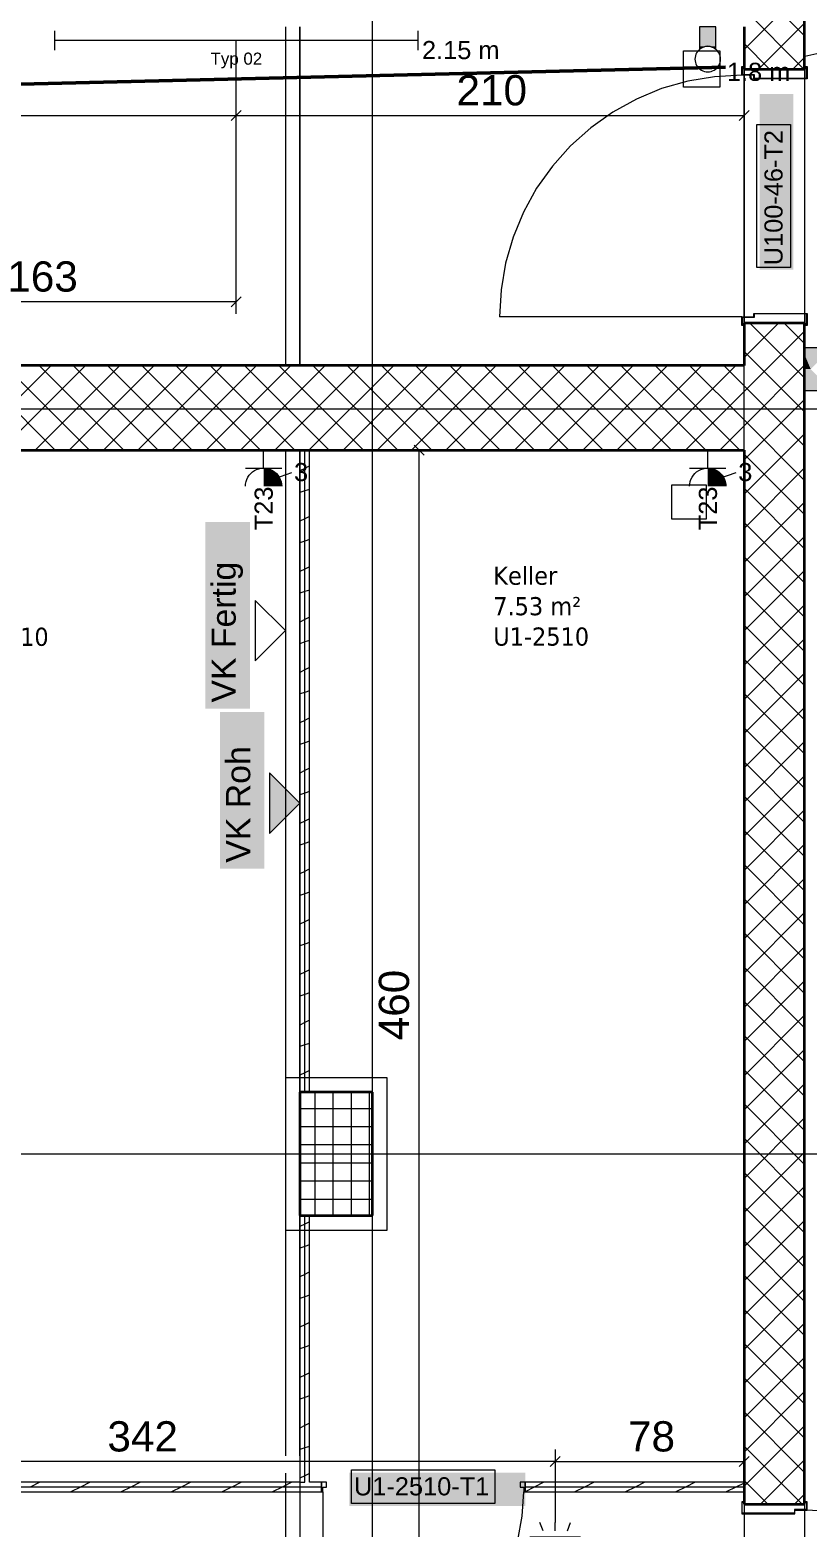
# Model space of a CAD drawing. Extents: x -1132 to 613, y -179 to 712.
# Drawn here: x -188.2 to -123.9, y 168.7 to 292.6 of the extents above; entities that cross this region are included whole.
import ezdxf
from ezdxf.lldxf.tags import DXFTag

# ---------------------------------------------------------------- set-up
doc = ezdxf.new("R2010")
doc.units = 0
doc.layers.get('0').update_dxf_attribs({"lineweight": 13})
for name, color, linetype, lineweight in [('A-____-NOTE-TEXT', 7, 'Continuous', 9), ('A-AREA-____-IDEN', 7, 'Continuous', 5), ('A-DOOR-____-IDEN', 7, 'Continuous', 5), ('A-DOOR-____-OTLN', 7, 'Continuous', 9), ('A-DOOR-FRAM-MCUT', 7, 'Continuous', 9), ('A-DOOR-OPNG-OTLN', 7, 'Continuous', 9), ('A-FLOR-____-OTLN', 7, 'Continuous', 9), ('A-FLOR-____-OVHD', 7, 'Strichpunkt - Fein', 9), ('A-WALL-____-MCUT', 7, 'Continuous', 35), ('A-WALL-____-PATT', 7, 'Continuous', 35), ('A-WALL-FNSH-MCUT', 7, 'Continuous', 35), ('S-COLS-____-MCUT', 7, 'Continuous', 35), ('S-COLS-____-OTLN', 7, 'Continuous', 9), ('S-GRID-____-OTLN', 7, 'Continuous', 5)]:
    doc.layers.add(name, color=color, linetype=linetype, lineweight=lineweight)
for name, color, linetype, lineweight, true_color in [('EL01_VVV_Mass', 7, 'Continuous', 13, 0xb2b200), ('EL01_WAN_Brandmeldeanlagen', 7, 'Continuous', 13, 0xff8000), ('EL01_WAN_Kraft', 1, 'Continuous', 13, 0xff0000), ('EL01_WAN_Leuchten', 7, 'Continuous', 13, 0x0080ff), ('EL01_WAN_Leuchtentyp', 7, 'Continuous', 13, 0x0099ff), ('EL01_WAN_Licht', 7, 'Continuous', 13, 0x0080ff), ('EL01_WAN_Notbeleuchtungen', 7, 'Continuous', 13, 0x009900), ('X_Geometrie', 3, 'Continuous', 50, 0x00ff00)]:
    doc.layers.add(name, color=color, linetype=linetype, lineweight=lineweight, true_color=true_color)
doc.styles.get("Standard").update_dxf_attribs({"font": 'arial.ttf'})
tags = doc.linetypes.add('_Rasterlinie_', pattern=[0.375, 0.2, -0.05, 0.075, -0.05]).pattern_tags.tags
tags[10:11] = [DXFTag(74, 4), DXFTag(75, 0), DXFTag(340, '0'), DXFTag(46, 1.0), DXFTag(50, 0.0), DXFTag(44, 0.0), DXFTag(45, 0.0)]
tags[8:9] = [DXFTag(74, 4), DXFTag(75, 0), DXFTag(340, '0'), DXFTag(46, 1.0), DXFTag(50, 0.0), DXFTag(44, 0.0), DXFTag(45, 0.0)]
tags[6:7] = [DXFTag(74, 4), DXFTag(75, 0), DXFTag(340, '0'), DXFTag(46, 1.0), DXFTag(50, 0.0), DXFTag(44, 0.0), DXFTag(45, 0.0)]
tags[4:5] = [DXFTag(74, 4), DXFTag(75, 0), DXFTag(340, '0'), DXFTag(46, 1.0), DXFTag(50, 0.0), DXFTag(44, 0.0), DXFTag(45, 0.0)]
tags = doc.linetypes.add('Grundrissdarstellung Sturz', pattern=[0.25, 0.15, -0.05, 0, -0.05]).pattern_tags.tags
tags[10:11] = [DXFTag(74, 4), DXFTag(75, 0), DXFTag(340, '0'), DXFTag(46, 1.0), DXFTag(50, 0.0), DXFTag(44, 0.0), DXFTag(45, 0.0)]
tags[8:9] = [DXFTag(74, 4), DXFTag(75, 0), DXFTag(340, '0'), DXFTag(46, 1.0), DXFTag(50, 0.0), DXFTag(44, 0.0), DXFTag(45, 0.0)]
tags[6:7] = [DXFTag(74, 4), DXFTag(75, 0), DXFTag(340, '0'), DXFTag(46, 1.0), DXFTag(50, 0.0), DXFTag(44, 0.0), DXFTag(45, 0.0)]
tags[4:5] = [DXFTag(74, 4), DXFTag(75, 0), DXFTag(340, '0'), DXFTag(46, 1.0), DXFTag(50, 0.0), DXFTag(44, 0.0), DXFTag(45, 0.0)]
tags = doc.linetypes.add('Strichpunkt - Fein', pattern=[0.2, 0.1, -0.05, 0, -0.05]).pattern_tags.tags
tags[10:11] = [DXFTag(74, 4), DXFTag(75, 0), DXFTag(340, '0'), DXFTag(46, 1.0), DXFTag(50, 0.0), DXFTag(44, 0.0), DXFTag(45, 0.0)]
tags[8:9] = [DXFTag(74, 4), DXFTag(75, 0), DXFTag(340, '0'), DXFTag(46, 1.0), DXFTag(50, 0.0), DXFTag(44, 0.0), DXFTag(45, 0.0)]
tags[6:7] = [DXFTag(74, 4), DXFTag(75, 0), DXFTag(340, '0'), DXFTag(46, 1.0), DXFTag(50, 0.0), DXFTag(44, 0.0), DXFTag(45, 0.0)]
tags[4:5] = [DXFTag(74, 4), DXFTag(75, 0), DXFTag(340, '0'), DXFTag(46, 1.0), DXFTag(50, 0.0), DXFTag(44, 0.0), DXFTag(45, 0.0)]

# ---------------------------------------------------------------- blocks, each defined once
blk = doc.blocks.new('Referenz-A0UNPDE96I', base_point=(-1115.89, -117.37))
at = {"layer": 'A-____-NOTE-TEXT', "color": 0, "linetype": 'Continuous', "lineweight": 5, "ltscale": 0.13}
for p, q in [((-169.61, 245.45), (-169.61, 240.45)), ((-167.11, 242.95), (-169.61, 245.45)), ((-169.61, 240.45), (-167.11, 242.95)), ((-168.41, 231.18), (-168.41, 226.18)), ((-165.91, 228.68), (-168.41, 231.18)), ((-168.41, 226.18), (-165.91, 228.68))]:
    blk.add_line(p, q, dxfattribs=at)
at = {"layer": 'A-____-NOTE-TEXT', "color": 7, "linetype": 'Continuous', "lineweight": 5, "ltscale": 0.13, "true_color": 0xffffff}
for points in [[(-173.71, 236.5), (-170.04, 236.5), (-173.71, 251.93)], [(-170.04, 236.5), (-173.71, 251.93), (-170.04, 251.93)], [(-172.51, 223.26), (-168.84, 223.26), (-172.51, 236.21)], [(-168.84, 223.26), (-172.51, 236.21), (-168.84, 236.21)]]:
    blk.add_solid(points, dxfattribs=at)
at = {"layer": 'A-____-NOTE-TEXT', "color": 0, "linetype": 'Continuous', "lineweight": 5, "ltscale": 0.13}
for points in [[(-168.41, 228.68), (-165.91, 228.68), (-168.41, 231.18)], [(-168.41, 226.18), (-165.91, 228.68), (-168.41, 228.68)]]:
    blk.add_solid(points, dxfattribs=at)
at = {"layer": 'A-DOOR-____-IDEN', "color": 0, "linetype": 'Continuous', "ltscale": 0.13}
for p, q in [((-128.15, 272.96), (-128.15, 284.8)), ((-128.15, 284.8), (-125.37, 284.8)), ((-125.37, 284.8), (-125.37, 272.96)), ((-125.37, 272.96), (-128.15, 272.96)), ((-161.64, 173.56), (-149.8, 173.56)), ((-161.64, 170.78), (-161.64, 173.56)), ((-149.8, 173.56), (-149.8, 170.78)), ((-149.8, 170.78), (-161.64, 170.78))]:
    blk.add_line(p, q, dxfattribs=at)
at = {"layer": 'A-DOOR-____-IDEN', "color": 7, "linetype": 'Continuous', "ltscale": 0.13, "true_color": 0xffffff}
for points in [[(-127.91, 272.78), (-125.15, 272.78), (-127.91, 287.32)], [(-125.15, 272.78), (-127.91, 287.32), (-125.15, 287.32)], [(-161.81, 170.56), (-147.27, 170.56), (-161.81, 173.32)], [(-147.27, 170.56), (-161.81, 173.32), (-147.27, 173.32)]]:
    blk.add_solid(points, dxfattribs=at)
at = {"layer": 'A-DOOR-____-OTLN', "color": 0, "linetype": 'Grundrissdarstellung Sturz', "ltscale": 0.13}
for p, q in [((-129.21, 289.38), (-129.21, 268.38)), ((-124.21, 289.38), (-124.21, 268.38)), ((-129.21, 170.73), (-129.21, 149.73)), ((-124.21, 170.73), (-124.21, 149.73))]:
    blk.add_line(p, q, dxfattribs=at)
at = {"layer": 'A-DOOR-FRAM-MCUT', "color": 0, "linetype": 'Continuous', "ltscale": 0.13}
for p, q in [((-129.41, 289.58), (-129.21, 289.58)), ((-129.41, 288.88), (-129.41, 289.58)), ((-128.41, 288.88), (-129.41, 288.88)), ((-129.37, 289.54), (-129.37, 288.92)), ((-129.21, 289.54), (-129.37, 289.54)), ((-129.37, 288.92), (-128.37, 288.92)), ((-129.21, 289.58), (-129.21, 289.54)), ((-128.41, 288.58), (-128.41, 288.88)), ((-128.37, 288.92), (-128.37, 288.62)), ((-128.37, 288.62), (-124.05, 288.62)), ((-124.21, 289.58), (-124.01, 289.58)), ((-124.21, 289.54), (-124.21, 289.58)), ((-124.05, 289.54), (-124.21, 289.54)), ((-124.05, 288.62), (-124.05, 289.54)), ((-124.01, 289.58), (-124.01, 288.58)), ((-124.01, 288.58), (-128.41, 288.58)), ((-129.41, 268.88), (-128.41, 268.88)), ((-129.41, 268.18), (-129.41, 268.88)), ((-129.37, 268.84), (-129.37, 268.22)), ((-128.37, 268.84), (-129.37, 268.84)), ((-128.41, 269.18), (-124.01, 269.18)), ((-128.41, 268.88), (-128.41, 269.18)), ((-128.37, 269.14), (-128.37, 268.84)), ((-124.05, 269.14), (-128.37, 269.14)), ((-124.05, 268.22), (-124.05, 269.14)), ((-124.01, 269.18), (-124.01, 268.18)), ((-129.21, 268.18), (-129.41, 268.18)), ((-129.37, 268.22), (-129.21, 268.22)), ((-129.21, 268.22), (-129.21, 268.18)), ((-124.21, 268.22), (-124.05, 268.22)), ((-124.21, 268.18), (-124.21, 268.22)), ((-124.01, 268.18), (-124.21, 268.18)), ((-163.71, 172.53), (-164.11, 172.53)), ((-164.11, 172.53), (-164.11, 171.73)), ((-163.71, 172.13), (-163.71, 172.53)), ((-147.31, 172.53), (-147.71, 172.53)), ((-147.71, 172.53), (-147.71, 172.13)), ((-147.31, 171.73), (-147.31, 172.53)), ((-164.11, 171.73), (-164.01, 171.73)), ((-164.01, 171.73), (-164.01, 172.13)), ((-164.01, 172.13), (-163.71, 172.13)), ((-147.71, 172.13), (-147.41, 172.13)), ((-147.41, 172.13), (-147.41, 171.73)), ((-147.41, 171.73), (-147.31, 171.73)), ((-129.21, 170.93), (-129.41, 170.93)), ((-129.41, 170.93), (-129.41, 169.93)), ((-129.41, 169.93), (-125.01, 169.93)), ((-129.37, 169.97), (-129.37, 170.89)), ((-129.37, 170.89), (-129.21, 170.89)), ((-125.05, 169.97), (-129.37, 169.97)), ((-129.21, 170.89), (-129.21, 170.93)), ((-124.05, 170.27), (-125.05, 170.27)), ((-125.05, 170.27), (-125.05, 169.97)), ((-125.01, 169.93), (-125.01, 170.23)), ((-125.01, 170.23), (-124.01, 170.23)), ((-124.01, 170.93), (-124.21, 170.93)), ((-124.21, 170.93), (-124.21, 170.89)), ((-124.21, 170.89), (-124.05, 170.89)), ((-124.05, 170.89), (-124.05, 170.27)), ((-124.01, 170.23), (-124.01, 170.93))]:
    blk.add_line(p, q, dxfattribs=at)
at = {"layer": 'A-DOOR-OPNG-OTLN', "color": 0, "linetype": 'Continuous', "ltscale": 0.13}
for p, q in [((-131.65, 288.75), (-133.87, 288.38)), ((-129.41, 288.88), (-131.65, 288.75)), ((-136.02, 287.76), (-138.09, 286.9)), ((-133.87, 288.38), (-136.02, 287.76)), ((-138.09, 286.9), (-140.06, 285.81)), ((-140.06, 285.81), (-141.88, 284.51)), ((-141.88, 284.51), (-143.56, 283.02)), ((-143.56, 283.02), (-145.05, 281.35)), ((-145.05, 281.35), (-146.35, 279.52)), ((-146.35, 279.52), (-147.43, 277.56)), ((-147.43, 277.56), (-148.29, 275.48)), ((-148.29, 275.48), (-148.91, 273.33)), ((-148.91, 273.33), (-149.29, 271.12)), ((-149.29, 271.12), (-149.41, 268.88)), ((-129.41, 268.88), (-149.41, 268.88)), ((-164.01, 171.73), (-164.01, 155.13)), ((-147.54, 169.73), (-147.41, 171.73)), ((-147.9, 167.76), (-147.54, 169.73)), ((-121.78, 170.1), (-124.01, 170.23))]:
    blk.add_line(p, q, dxfattribs=at)
at = {"layer": 'A-FLOR-____-OTLN', "color": 0, "linetype": 'Continuous', "ltscale": 0.13}
for p, q in [((-129.21, 288.92), (-129.21, 289.38)), ((-129.21, 268.88), (-129.21, 288.88)), ((-124.21, 289.38), (-124.21, 288.62)), ((-124.21, 288.58), (-124.21, 269.18)), ((-129.21, 268.38), (-129.21, 268.84)), ((-124.21, 269.14), (-124.21, 268.38))]:
    blk.add_line(p, q, dxfattribs=at)
at = {"layer": 'A-FLOR-____-OVHD', "color": 0, "linetype": 'Strichpunkt - Fein', "ltscale": 0.13}
for p, q in [((-167.11, 292.88), (-167.11, 264.88)), ((-165.91, 264.88), (-165.91, 292.88)), ((-165.91, 292.88), (-165.91, 264.88)), ((-167.11, 257.88), (-167.11, 174.73)), ((-165.91, 174.73), (-165.91, 257.88)), ((-165.91, 257.88), (-165.91, 204.38)), ((-158.71, 205.98), (-167.11, 205.98)), ((-167.11, 205.98), (-167.11, 193.38)), ((-158.71, 193.38), (-158.71, 205.98)), ((-165.91, 194.98), (-165.91, 175.78)), ((-167.11, 193.38), (-158.71, 193.38)), ((-167.11, 173.28), (-167.11, 78.48)), ((-165.91, 173.28), (-165.91, 142.78))]:
    blk.add_line(p, q, dxfattribs=at)
at = {"layer": 'A-WALL-____-MCUT', "color": 0, "linetype": 'Continuous', "ltscale": 0.35}
for p, q in [((-124.21, 289.38), (-124.21, 399.18)), ((-129.21, 292.88), (-129.21, 289.38)), ((-129.21, 289.38), (-124.21, 289.38)), ((-124.21, 268.38), (-129.21, 268.38)), ((-129.21, 268.38), (-129.21, 264.88)), ((-124.21, 170.73), (-124.21, 268.38)), ((-129.21, 264.88), (-318.11, 264.88)), ((-249.31, 257.88), (-129.21, 257.88)), ((-129.21, 257.88), (-129.21, 170.73)), ((-129.21, 170.73), (-124.21, 170.73))]:
    blk.add_line(p, q, dxfattribs=at)
at = {"layer": 'A-WALL-____-MCUT', "color": 0, "linetype": 'Continuous', "lineweight": 9, "ltscale": 0.13}
for p, q in [((-129.21, 257.88), (-129.21, 264.88)), ((-165.51, 204.78), (-165.51, 257.88)), ((-165.51, 172.53), (-165.51, 194.58)), ((-165.91, 172.53), (-165.51, 172.53)), ((-164.11, 172.13), (-197.26, 172.13)), ((-129.21, 172.13), (-147.31, 172.13))]:
    blk.add_line(p, q, dxfattribs=at)
at = {"layer": 'A-WALL-____-PATT', "color": 0, "linetype": 'Continuous', "lineweight": 9, "ltscale": 0.13}
for p, q in [((-124.21, 292.14), (-129.21, 297.14)), ((-129.21, 291), (-124.21, 296)), ((-124.28, 289.38), (-129.21, 294.32)), ((-128.01, 289.38), (-124.21, 293.17)), ((-127.11, 289.38), (-129.21, 291.49)), ((-125.18, 289.38), (-124.21, 290.34)), ((-129.21, 268.37), (-129.21, 268.38)), ((-129.21, 265.54), (-126.38, 268.38)), ((-129.21, 262.72), (-124.21, 267.72)), ((-124.21, 263.86), (-128.73, 268.38)), ((-124.21, 266.69), (-125.91, 268.38)), ((-124.21, 261.03), (-129.21, 266.03)), ((-193.45, 257.88), (-186.45, 264.88)), ((-186.12, 257.88), (-193.12, 264.88)), ((-190.62, 257.88), (-183.62, 264.88)), ((-183.29, 257.88), (-190.29, 264.88)), ((-187.79, 257.88), (-180.79, 264.88)), ((-180.46, 257.88), (-187.46, 264.88)), ((-184.96, 257.88), (-177.96, 264.88)), ((-177.63, 257.88), (-184.63, 264.88)), ((-182.13, 257.88), (-175.13, 264.88)), ((-174.8, 257.88), (-181.8, 264.88)), ((-179.31, 257.88), (-172.31, 264.88)), ((-171.97, 257.88), (-178.97, 264.88)), ((-176.48, 257.88), (-169.48, 264.88)), ((-169.15, 257.88), (-176.15, 264.88)), ((-173.65, 257.88), (-166.65, 264.88)), ((-166.32, 257.88), (-173.32, 264.88)), ((-170.82, 257.88), (-163.82, 264.88)), ((-163.49, 257.88), (-170.49, 264.88)), ((-167.99, 257.88), (-160.99, 264.88)), ((-160.66, 257.88), (-167.66, 264.88)), ((-165.16, 257.88), (-158.16, 264.88)), ((-157.83, 257.88), (-164.83, 264.88)), ((-162.34, 257.88), (-155.34, 264.88)), ((-155, 257.88), (-162, 264.88)), ((-159.51, 257.88), (-152.51, 264.88)), ((-152.17, 257.88), (-159.17, 264.88)), ((-156.68, 257.88), (-149.68, 264.88)), ((-149.35, 257.88), (-156.35, 264.88)), ((-153.85, 257.88), (-146.85, 264.88)), ((-146.52, 257.88), (-153.52, 264.88)), ((-151.02, 257.88), (-144.02, 264.88)), ((-143.69, 257.88), (-150.69, 264.88)), ((-148.19, 257.88), (-141.19, 264.88)), ((-140.86, 257.88), (-147.86, 264.88)), ((-145.37, 257.88), (-138.37, 264.88)), ((-138.03, 257.88), (-145.03, 264.88)), ((-142.54, 257.88), (-135.54, 264.88)), ((-135.2, 257.88), (-142.2, 264.88)), ((-139.71, 257.88), (-132.71, 264.88)), ((-132.38, 257.88), (-139.38, 264.88)), ((-136.88, 257.88), (-129.88, 264.88)), ((-129.55, 257.88), (-136.55, 264.88)), ((-129.21, 260.37), (-133.72, 264.88)), ((-129.21, 263.2), (-130.89, 264.88)), ((-129.21, 259.89), (-124.21, 264.89)), ((-134.05, 257.88), (-129.21, 262.72)), ((-124.21, 258.2), (-129.21, 263.2)), ((-129.21, 257.06), (-124.21, 262.06)), ((-124.21, 255.37), (-129.21, 260.37)), ((-131.22, 257.88), (-129.21, 259.89)), ((-129.21, 254.23), (-124.21, 259.23)), ((-165.11, 256.56), (-165.51, 256.36)), ((-124.21, 252.55), (-129.21, 257.55)), ((-129.21, 251.4), (-124.21, 256.4)), ((-165.51, 256.36), (-165.91, 256.16)), ((-165.51, 254.5), (-165.91, 254.37)), ((-165.11, 254.63), (-165.51, 254.5)), ((-124.21, 249.72), (-129.21, 254.72)), ((-129.21, 248.57), (-124.21, 253.57)), ((-165.51, 252.19), (-165.91, 251.99)), ((-165.11, 252.39), (-165.51, 252.19)), ((-124.21, 246.89), (-129.21, 251.89)), ((-165.51, 250.34), (-165.91, 250.2)), ((-165.11, 250.47), (-165.51, 250.34)), ((-129.21, 245.74), (-124.21, 250.74)), ((-124.21, 244.06), (-129.21, 249.06)), ((-165.51, 248.03), (-165.91, 247.83)), ((-165.11, 248.23), (-165.51, 248.03)), ((-129.21, 242.92), (-124.21, 247.92)), ((-165.51, 246.17), (-165.91, 246.04)), ((-165.11, 246.3), (-165.51, 246.17)), ((-124.21, 241.23), (-129.21, 246.23)), ((-165.11, 244.06), (-165.51, 243.86)), ((-129.21, 240.09), (-124.21, 245.09)), ((-165.51, 243.86), (-165.91, 243.66)), ((-124.21, 238.4), (-129.21, 243.4)), ((-165.51, 242.01), (-165.91, 241.87)), ((-165.11, 242.14), (-165.51, 242.01)), ((-129.21, 237.26), (-124.21, 242.26)), ((-124.21, 235.58), (-129.21, 240.58)), ((-165.51, 239.7), (-165.91, 239.5)), ((-165.11, 239.9), (-165.51, 239.7)), ((-129.21, 234.43), (-124.21, 239.43)), ((-165.51, 237.84), (-165.91, 237.71)), ((-165.11, 237.97), (-165.51, 237.84)), ((-124.21, 232.75), (-129.21, 237.75)), ((-129.21, 231.6), (-124.21, 236.6)), ((-165.51, 235.53), (-165.91, 235.33)), ((-165.11, 235.73), (-165.51, 235.53)), ((-124.21, 229.92), (-129.21, 234.92)), ((-165.51, 233.68), (-165.91, 233.54)), ((-165.11, 233.81), (-165.51, 233.68)), ((-129.21, 228.77), (-124.21, 233.77)), ((-124.21, 227.09), (-129.21, 232.09)), ((-165.51, 231.37), (-165.91, 231.17)), ((-165.11, 231.57), (-165.51, 231.37)), ((-129.21, 225.95), (-124.21, 230.95)), ((-165.51, 229.51), (-165.91, 229.38)), ((-165.11, 229.65), (-165.51, 229.51)), ((-124.21, 224.26), (-129.21, 229.26)), ((-129.21, 223.12), (-124.21, 228.12)), ((-165.51, 227.2), (-165.91, 227)), ((-165.11, 227.4), (-165.51, 227.2)), ((-165.11, 225.48), (-165.51, 225.35)), ((-124.21, 221.43), (-129.21, 226.43)), ((-165.51, 225.35), (-165.91, 225.21)), ((-129.21, 220.29), (-124.21, 225.29)), ((-165.51, 223.04), (-165.91, 222.84)), ((-165.11, 223.24), (-165.51, 223.04)), ((-124.21, 218.6), (-129.21, 223.6)), ((-129.21, 217.46), (-124.21, 222.46)), ((-165.51, 221.18), (-165.91, 221.05)), ((-165.11, 221.32), (-165.51, 221.18)), ((-124.21, 215.78), (-129.21, 220.78)), ((-129.21, 214.63), (-124.21, 219.63)), ((-165.51, 218.87), (-165.91, 218.67)), ((-165.11, 219.07), (-165.51, 218.87)), ((-165.51, 217.02), (-165.91, 216.88)), ((-165.11, 217.15), (-165.51, 217.02)), ((-124.21, 212.95), (-129.21, 217.95)), ((-129.21, 211.8), (-124.21, 216.8)), ((-165.51, 214.71), (-165.91, 214.51)), ((-165.11, 214.91), (-165.51, 214.71)), ((-124.21, 210.12), (-129.21, 215.12)), ((-129.21, 208.98), (-124.21, 213.98)), ((-165.51, 212.85), (-165.91, 212.72)), ((-165.11, 212.99), (-165.51, 212.85)), ((-124.21, 207.29), (-129.21, 212.29)), ((-165.11, 210.74), (-165.51, 210.54)), ((-129.21, 206.15), (-124.21, 211.15)), ((-165.51, 210.54), (-165.91, 210.34)), ((-124.21, 204.46), (-129.21, 209.46)), ((-165.51, 208.69), (-165.91, 208.55)), ((-165.11, 208.82), (-165.51, 208.69)), ((-129.21, 203.32), (-124.21, 208.32)), ((-165.51, 206.38), (-165.91, 206.18)), ((-165.11, 206.58), (-165.51, 206.38)), ((-124.21, 201.63), (-129.21, 206.63)), ((-129.21, 200.49), (-124.21, 205.49)), ((-124.21, 198.81), (-129.21, 203.81)), ((-129.21, 197.66), (-124.21, 202.66)), ((-124.21, 195.98), (-129.21, 200.98)), ((-129.21, 194.83), (-124.21, 199.83)), ((-124.21, 193.15), (-129.21, 198.15)), ((-129.21, 192), (-124.21, 197)), ((-124.21, 190.32), (-129.21, 195.32)), ((-165.51, 193.88), (-165.91, 193.68)), ((-165.11, 194.08), (-165.51, 193.88)), ((-129.21, 189.18), (-124.21, 194.18)), ((-165.51, 192.03), (-165.91, 191.9)), ((-165.11, 192.16), (-165.51, 192.03)), ((-124.21, 187.49), (-129.21, 192.49)), ((-129.21, 186.35), (-124.21, 191.35)), ((-165.51, 189.72), (-165.91, 189.52)), ((-165.11, 189.92), (-165.51, 189.72)), ((-124.21, 184.66), (-129.21, 189.66)), ((-129.21, 183.52), (-124.21, 188.52)), ((-165.51, 187.86), (-165.91, 187.73)), ((-165.11, 188), (-165.51, 187.86)), ((-124.21, 181.83), (-129.21, 186.83)), ((-165.51, 185.55), (-165.91, 185.35)), ((-165.11, 185.75), (-165.51, 185.55)), ((-129.21, 180.69), (-124.21, 185.69)), ((-165.51, 183.7), (-165.91, 183.57)), ((-165.11, 183.83), (-165.51, 183.7)), ((-124.21, 179.01), (-129.21, 184.01)), ((-129.21, 177.86), (-124.21, 182.86)), ((-165.51, 181.39), (-165.91, 181.19)), ((-165.11, 181.59), (-165.51, 181.39)), ((-124.21, 176.18), (-129.21, 181.18)), ((-165.11, 179.67), (-165.51, 179.54)), ((-129.21, 175.03), (-124.21, 180.03)), ((-165.51, 179.54), (-165.91, 179.4)), ((-165.51, 177.22), (-165.91, 177.02)), ((-165.11, 177.42), (-165.51, 177.22)), ((-124.21, 173.35), (-129.21, 178.35)), ((-129.21, 172.21), (-124.21, 177.21)), ((-165.51, 175.37), (-165.91, 175.24)), ((-165.11, 175.5), (-165.51, 175.37)), ((-124.42, 170.73), (-129.21, 175.52)), ((-127.86, 170.73), (-124.21, 174.38)), ((-187.4, 172.53), (-188.2, 172.13)), ((-183.24, 172.53), (-184.04, 172.13)), ((-179.07, 172.53), (-179.87, 172.13)), ((-174.91, 172.53), (-175.71, 172.13)), ((-170.74, 172.53), (-171.54, 172.13)), ((-166.58, 172.53), (-167.38, 172.13)), ((-165.51, 173.06), (-165.91, 172.86)), ((-165.11, 173.26), (-165.51, 173.06)), ((-145.75, 172.53), (-146.55, 172.13)), ((-141.59, 172.53), (-142.39, 172.13)), ((-137.42, 172.53), (-138.22, 172.13)), ((-133.26, 172.53), (-134.06, 172.13)), ((-129.21, 172.47), (-129.89, 172.13)), ((-127.25, 170.73), (-129.21, 172.69)), ((-184.04, 172.13), (-184.84, 171.73)), ((-179.88, 172.13), (-180.67, 171.73)), ((-175.71, 172.13), (-176.51, 171.73)), ((-171.55, 172.13), (-172.34, 171.73)), ((-167.38, 172.13), (-168.18, 171.73)), ((-146.55, 172.13), (-147.31, 171.75)), ((-142.39, 172.13), (-143.19, 171.73)), ((-138.22, 172.13), (-139.02, 171.73)), ((-134.06, 172.13), (-134.86, 171.73)), ((-129.89, 172.13), (-130.69, 171.73)), ((-125.04, 170.73), (-124.21, 171.55))]:
    blk.add_line(p, q, dxfattribs=at)
at = {"layer": 'A-WALL-FNSH-MCUT', "color": 0, "linetype": 'Continuous', "lineweight": 9, "ltscale": 0.13}
for p, q in [((-165.91, 257.88), (-165.91, 204.78)), ((-165.11, 204.78), (-165.11, 257.88)), ((-165.91, 204.78), (-165.11, 204.78)), ((-165.91, 194.58), (-165.91, 172.53)), ((-165.11, 194.58), (-165.91, 194.58)), ((-165.11, 172.53), (-165.11, 194.58)), ((-165.91, 172.53), (-196.86, 172.53)), ((-164.11, 172.53), (-165.11, 172.53)), ((-164.11, 171.73), (-164.11, 172.53)), ((-129.21, 172.53), (-147.31, 172.53)), ((-147.31, 172.53), (-147.31, 171.73)), ((-197.66, 171.73), (-164.11, 171.73)), ((-147.31, 171.73), (-129.21, 171.73))]:
    blk.add_line(p, q, dxfattribs=at)
at = {"layer": 'S-COLS-____-MCUT', "color": 0, "linetype": 'Continuous', "ltscale": 0.35}
for p, q in [((-159.91, 204.78), (-165.91, 204.78)), ((-165.91, 204.78), (-165.91, 194.58)), ((-159.91, 194.58), (-159.91, 204.78)), ((-165.91, 194.58), (-159.91, 194.58))]:
    blk.add_line(p, q, dxfattribs=at)
at = {"layer": 'S-COLS-____-OTLN', "color": 0, "linetype": 'Continuous', "ltscale": 0.13}
for p, q in [((-164.65, 194.58), (-164.65, 204.78)), ((-163.15, 194.58), (-163.15, 204.78)), ((-161.65, 194.58), (-161.65, 204.78)), ((-160.15, 194.58), (-160.15, 204.78)), ((-165.91, 203.45), (-159.91, 203.45)), ((-165.91, 201.95), (-159.91, 201.95)), ((-165.91, 200.45), (-159.91, 200.45)), ((-165.91, 198.95), (-159.91, 198.95)), ((-165.91, 197.45), (-159.91, 197.45)), ((-165.91, 195.95), (-159.91, 195.95))]:
    blk.add_line(p, q, dxfattribs=at)
at = {"layer": 'S-GRID-____-OTLN', "color": 0, "linetype": '_Rasterlinie_', "ltscale": 0.13}
for p, q in [((-159.91, -113.6), (-159.91, 466.14)), ((-1107.61, 261.28), (119.38, 261.28)), ((-1107.61, 199.68), (103.38, 199.68))]:
    blk.add_line(p, q, dxfattribs=at)
at = {"layer": 'X_Geometrie', "color": 0, "linetype": 'Continuous', "ltscale": 0.5}
blk.add_line((-1107.61, 266.12), (-130.74, 289.53), dxfattribs=at)
at = {"layer": 'A-____-NOTE-TEXT', "color": 0, "linetype": 'Continuous', "lineweight": 5, "ltscale": 0.13, "char_height": 2, "attachment_point": 1, "rotation": 90}
for s, insert in [('{\\fArial;VK Fertig}', (-173.21, 237)), ('{\\fArial;VK Roh}', (-172.01, 223.76))]:
    blk.add_mtext(s, dxfattribs=dict(at, insert=insert))
at = {"layer": 'A-AREA-____-IDEN', "color": 0, "linetype": 'Continuous', "ltscale": 0.13, "char_height": 1.5, "attachment_point": 1}
for s, insert in [('{\\W0.9;\\fVerdana;Keller}', (-149.93, 248.24)), ('{\\W0.9;\\fVerdana;7.53 m²}', (-149.93, 245.72)), ('{\\W0.9;\\fVerdana;U1-2310}', (-194.58, 243.19)), ('{\\W0.9;\\fVerdana;U1-2510}', (-149.93, 243.21))]:
    blk.add_mtext(s, dxfattribs=dict(at, insert=insert))
at = {"layer": 'A-DOOR-____-IDEN', "color": 0, "linetype": 'Continuous', "ltscale": 0.13, "insert": (-127.53, 273.16), "char_height": 1.5, "attachment_point": 1, "rotation": 90}
blk.add_mtext('{\\fArial;U100-46-T2}', dxfattribs=at)
at = {"layer": 'A-DOOR-____-IDEN', "color": 0, "linetype": 'Continuous', "ltscale": 0.13, "insert": (-161.44, 172.95), "char_height": 1.5, "attachment_point": 1}
blk.add_mtext('{\\fArial;U1-2510-T1}', dxfattribs=at)
blk = doc.blocks.new('Bewegungsmelder UP-A0UNPDYD6I', base_point=(-148.14, 162.57))
at = {"color": 0, "lineweight": -2}
for p, q in [((-145.82, 168.51), (-146.09, 169.22)), ((-144.82, 168.51), (-144.82, 169.22)), ((-143.81, 168.51), (-143.54, 169.22)), ((-146.92, 168), (-146.92, 163.8)), ((-142.72, 168), (-146.92, 168)), ((-146.5, 167.58), (-146.5, 164.22)), ((-143.14, 167.58), (-146.5, 167.58)), ((-143.14, 164.22), (-146.5, 167.58)), ((-146.5, 164.22), (-143.14, 167.58)), ((-143.14, 164.22), (-143.14, 167.58)), ((-142.72, 163.8), (-142.72, 168)), ((-147.43, 166.9), (-148.14, 167.17)), ((-142.2, 166.9), (-141.5, 167.17)), ((-147.43, 165.9), (-148.14, 165.9)), ((-147.43, 164.89), (-148.14, 164.62)), ((-142.2, 165.9), (-141.5, 165.9)), ((-142.2, 164.89), (-141.5, 164.62)), ((-146.92, 163.8), (-142.72, 163.8)), ((-146.5, 164.22), (-143.14, 164.22)), ((-145.82, 163.28), (-146.09, 162.57)), ((-144.82, 163.28), (-144.82, 162.57)), ((-143.81, 163.28), (-143.54, 162.57))]:
    blk.add_line(p, q, dxfattribs=at)
blk = doc.blocks.new('Maß-A0UNPE2P6I', base_point=(-213.73, 160.23))
at = {"color": 0, "lineweight": -2}
for p, q in [((-213.73, 173.83), (-212.9, 174.66)), ((-213.31, 175.25), (-213.31, 160.23)), ((-145.23, 173.83), (-144.4, 174.66)), ((-144.82, 175.25), (-144.82, 169.22)), ((-144.82, 174.25), (-213.31, 174.25))]:
    blk.add_line(p, q, dxfattribs=at)
at = {"color": 0, "lineweight": -2, "insert": (-181.81, 177.58), "char_height": 2.5, "attachment_point": 1}
blk.add_mtext('{\\fArial;342}', dxfattribs=at)
blk = doc.blocks.new('Alarmgerät akustisch n. adressiert-A0UNPE7B6I', base_point=(-124.19, 290.43))
at = {"color": 0, "lineweight": -2}
for p, q in [((-124.19, 296.67), (-120.59, 295.87)), ((-124.19, 296.67), (-124.19, 290.43)), ((-122.97, 295.55), (-122.97, 295.06)), ((-121.82, 295.55), (-122.97, 295.55)), ((-121.82, 295.06), (-122.97, 295.06)), ((-122.51, 295.06), (-122.96, 292.45)), ((-122.28, 295.06), (-121.58, 292.16)), ((-121.82, 295.55), (-121.82, 295.06)), ((-120.59, 295.87), (-120.59, 291.23)), ((-121.58, 292.16), (-122.96, 292.45)), ((-120.59, 291.23), (-124.19, 290.43))]:
    blk.add_line(p, q, dxfattribs=at)
blk = doc.blocks.new('Alarmindikator_ UP-A0UNPEF96I', base_point=(-133.27, 289.14))
at = {"color": 0, "lineweight": -2}
for p, q in [((-131.54, 292.88), (-132.89, 292.88)), ((-132.89, 292.88), (-132.89, 291.01)), ((-131.54, 291.01), (-131.54, 292.88)), ((-132.78, 291.09), (-132.89, 291.01)), ((-132.74, 291.11), (-132.86, 291.04)), ((-132.66, 291.16), (-132.78, 291.09)), ((-132.62, 291.17), (-132.74, 291.11)), ((-132.54, 291.2), (-132.66, 291.16)), ((-132.49, 291.22), (-132.62, 291.17)), ((-132.41, 291.24), (-132.54, 291.2)), ((-132.35, 291.25), (-132.49, 291.22)), ((-132.28, 291.25), (-132.41, 291.24)), ((-132.21, 291.26), (-132.35, 291.25)), ((-132.15, 291.25), (-132.28, 291.25)), ((-132.08, 291.25), (-132.21, 291.26)), ((-132.02, 291.24), (-132.15, 291.25)), ((-131.94, 291.22), (-132.08, 291.25)), ((-131.89, 291.2), (-132.02, 291.24)), ((-131.81, 291.17), (-131.94, 291.22)), ((-131.77, 291.16), (-131.89, 291.2)), ((-131.69, 291.11), (-131.81, 291.17)), ((-131.65, 291.09), (-131.77, 291.16)), ((-131.57, 291.04), (-131.69, 291.11)), ((-131.54, 291.01), (-131.65, 291.09)), ((-133.26, 290.34), (-133.27, 290.2)), ((-133.27, 290.2), (-133.26, 290.06)), ((-133.23, 290.47), (-133.26, 290.34)), ((-133.26, 290.06), (-133.23, 289.93)), ((-133.19, 290.6), (-133.23, 290.47)), ((-133.23, 289.93), (-133.19, 289.8)), ((-133.13, 290.73), (-133.19, 290.6)), ((-133.05, 290.84), (-133.13, 290.73)), ((-132.96, 290.95), (-133.05, 290.84)), ((-132.86, 291.04), (-132.96, 290.95)), ((-131.47, 290.95), (-131.57, 291.04)), ((-131.38, 290.84), (-131.47, 290.95)), ((-131.3, 290.73), (-131.38, 290.84)), ((-131.24, 290.6), (-131.3, 290.73)), ((-131.19, 290.47), (-131.24, 290.6)), ((-131.24, 289.8), (-131.19, 289.93)), ((-131.17, 290.34), (-131.19, 290.47)), ((-131.19, 289.93), (-131.17, 290.06)), ((-131.16, 290.2), (-131.17, 290.34)), ((-131.17, 290.06), (-131.16, 290.2)), ((-133.19, 289.8), (-133.13, 289.67)), ((-133.13, 289.67), (-133.05, 289.56)), ((-133.05, 289.56), (-132.96, 289.45)), ((-132.96, 289.45), (-132.86, 289.36)), ((-132.86, 289.36), (-132.74, 289.28)), ((-132.74, 289.28), (-132.62, 289.22)), ((-132.62, 289.22), (-132.49, 289.18)), ((-132.49, 289.18), (-132.35, 289.15)), ((-132.35, 289.15), (-132.21, 289.14)), ((-132.21, 289.14), (-132.08, 289.15)), ((-132.08, 289.15), (-131.94, 289.18)), ((-131.94, 289.18), (-131.81, 289.22)), ((-131.81, 289.22), (-131.69, 289.28)), ((-131.69, 289.28), (-131.57, 289.36)), ((-131.57, 289.36), (-131.47, 289.45)), ((-131.47, 289.45), (-131.38, 289.56)), ((-131.38, 289.56), (-131.3, 289.67)), ((-131.3, 289.67), (-131.24, 289.8))]:
    blk.add_line(p, q, dxfattribs=at)
for points in [[(-132.89, 291.25), (-131.54, 291.25), (-132.89, 292.88)], [(-131.54, 291.25), (-132.89, 292.88), (-131.54, 292.88)], [(-132.64, 291.17), (-132.89, 291.17), (-132.36, 291.25)], [(-132.89, 291.17), (-132.36, 291.25), (-132.89, 291.25)], [(-132.89, 291.01), (-132.64, 291.17), (-132.89, 291.17)], [(-131.79, 291.17), (-131.54, 291.25), (-132.07, 291.25)], [(-131.54, 291.17), (-131.79, 291.17), (-131.54, 291.25)], [(-131.54, 291.01), (-131.54, 291.17), (-131.79, 291.17)]]:
    blk.add_solid(points, dxfattribs=at)
blk = doc.blocks.new('Absolute Höhe-A0UNPEFB6I', base_point=(-130.63, 288.4))
at = {"color": 0, "lineweight": -2, "insert": (-130.63, 289.9), "char_height": 1.5, "attachment_point": 1}
blk.add_mtext('{\\fArial;1.8 m}', dxfattribs=at)
blk = doc.blocks.new('LED-Langfeldleuchte 37W-A0UNPEV96I', base_point=(-186.17, 290.95))
at = {"color": 0, "lineweight": -2}
for p, q in [((-186.17, 292.55), (-186.17, 290.95)), ((-156.17, 292.55), (-156.17, 290.95)), ((-156.17, 291.75), (-186.17, 291.75))]:
    blk.add_line(p, q, dxfattribs=at)
blk = doc.blocks.new('Absolute Höhe-A0UNPEVB6I', base_point=(-155.82, 290.2))
at = {"color": 0, "lineweight": -2, "insert": (-155.82, 291.7), "char_height": 1.5, "attachment_point": 1}
blk.add_mtext('{\\fArial;2.15 m}', dxfattribs=at)
blk = doc.blocks.new('Bemerkung 1-A0UNPEVF6I', base_point=(-173.29, 289.74))
at = {"color": 0, "lineweight": -2, "insert": (-173.29, 290.74), "char_height": 1, "attachment_point": 1}
blk.add_mtext('{\\fArial;Typ 02}', dxfattribs=at)
blk = doc.blocks.new('RZL-Wand_ Links-A0UNPEVZ6I', base_point=(-124.21, 262.77))
at = {"color": 0, "lineweight": -2}
for p, q in [((-124.21, 266.37), (-117.01, 266.37)), ((-124.21, 262.77), (-124.21, 266.37)), ((-117.01, 266.37), (-117.01, 262.77)), ((-117.01, 262.77), (-124.21, 262.77))]:
    blk.add_line(p, q, dxfattribs=at)
for points in [[(-124.21, 265.76), (-120.61, 265.76), (-124.21, 266.37)], [(-120.61, 265.76), (-124.21, 266.37), (-120.61, 266.37)], [(-120.61, 265.99), (-117.01, 265.99), (-120.61, 266.37)], [(-117.01, 265.99), (-120.61, 266.37), (-117.01, 266.37)], [(-124.21, 264.57), (-123.71, 264.57), (-124.21, 265.76)], [(-123.71, 264.57), (-124.21, 265.76), (-122.53, 265.76)], [(-122.8, 264.81), (-120.61, 264.81), (-121.85, 265.76)], [(-120.61, 264.81), (-121.85, 265.76), (-120.61, 265.76)], [(-120.61, 264.81), (-119.63, 264.81), (-120.61, 265.99)], [(-119.63, 264.81), (-120.61, 265.99), (-119.63, 265.99)], [(-118.81, 265.57), (-119.36, 265.57), (-118.82, 265.64)], [(-119.36, 265.57), (-118.82, 265.64), (-119.35, 265.64)], [(-119.35, 265.5), (-118.81, 265.57), (-119.36, 265.57)], [(-118.82, 265.64), (-119.35, 265.64), (-118.85, 265.7)], [(-119.35, 265.64), (-118.85, 265.7), (-119.32, 265.7)], [(-118.82, 265.5), (-119.35, 265.5), (-118.81, 265.57)], [(-119.32, 265.43), (-118.82, 265.5), (-119.35, 265.5)], [(-118.85, 265.7), (-119.32, 265.7), (-118.89, 265.76)], [(-119.32, 265.7), (-118.89, 265.76), (-119.28, 265.76)], [(-118.85, 265.43), (-119.32, 265.43), (-118.82, 265.5)], [(-119.28, 265.37), (-118.85, 265.43), (-119.32, 265.43)], [(-118.89, 265.76), (-119.28, 265.76), (-118.95, 265.8)], [(-119.28, 265.76), (-118.95, 265.8), (-119.22, 265.8)], [(-118.89, 265.37), (-119.28, 265.37), (-118.85, 265.43)], [(-119.22, 265.33), (-118.89, 265.37), (-119.28, 265.37)], [(-118.95, 265.8), (-119.22, 265.8), (-119.01, 265.83)], [(-119.22, 265.8), (-119.01, 265.83), (-119.16, 265.83)], [(-118.95, 265.33), (-119.22, 265.33), (-118.89, 265.37)], [(-119.16, 265.3), (-118.95, 265.33), (-119.22, 265.33)], [(-119.18, 265.25), (-118.05, 265.25), (-118.98, 265.26)], [(-119.18, 265.22), (-118.03, 265.22), (-119.18, 265.25)], [(-118.03, 265.22), (-119.18, 265.25), (-118.05, 265.25)], [(-119.18, 264.88), (-118.43, 264.88), (-119.18, 265.22)], [(-118.43, 264.88), (-119.18, 265.22), (-118.64, 265.22)], [(-119.01, 265.83), (-119.16, 265.83), (-119.09, 265.84)], [(-119.01, 265.3), (-119.16, 265.3), (-118.95, 265.33)], [(-119.09, 265.29), (-119.01, 265.3), (-119.16, 265.3)], [(-118.98, 265.26), (-118.05, 265.26), (-118.93, 265.27)], [(-118.05, 265.25), (-118.98, 265.26), (-118.05, 265.26)], [(-118.93, 265.27), (-118.06, 265.27), (-118.87, 265.31)], [(-118.05, 265.26), (-118.93, 265.27), (-118.06, 265.27)], [(-118.87, 265.31), (-118.09, 265.31), (-118.83, 265.36)], [(-118.06, 265.27), (-118.87, 265.31), (-118.09, 265.31)], [(-118.83, 265.36), (-118.12, 265.36), (-118.79, 265.43)], [(-118.09, 265.31), (-118.83, 265.36), (-118.12, 265.36)], [(-118.12, 265.36), (-118.79, 265.43), (-118.17, 265.43)], [(-118.12, 264.96), (-118.03, 265.22), (-118.3, 265.22)], [(-117.84, 264.96), (-118.12, 264.96), (-118.03, 265.22)], [(-117.74, 264.57), (-117.01, 264.57), (-117.74, 265.99)], [(-117.01, 264.57), (-117.74, 265.99), (-117.01, 265.99)], [(-124.21, 263.38), (-122.53, 263.38), (-124.21, 264.57)], [(-122.53, 263.38), (-124.21, 264.57), (-123.71, 264.57)], [(-121.85, 263.38), (-120.61, 263.38), (-122.8, 264.33)], [(-120.61, 263.38), (-122.8, 264.33), (-120.61, 264.33)], [(-120.61, 263.36), (-119.63, 263.36), (-120.61, 264.33)], [(-119.63, 263.36), (-120.61, 264.33), (-119.63, 264.33)], [(-120.37, 264.79), (-119.63, 264.79), (-120.37, 264.81)], [(-119.63, 264.79), (-120.37, 264.81), (-119.63, 264.81)], [(-120.37, 264.56), (-118.95, 264.56), (-120.37, 264.79)], [(-118.95, 264.56), (-120.37, 264.79), (-118.95, 264.79)], [(-120.37, 264.33), (-119.63, 264.33), (-120.37, 264.56)], [(-119.63, 264.33), (-120.37, 264.56), (-119.63, 264.56)], [(-119.18, 264.79), (-118.95, 264.79), (-119.18, 264.88)], [(-118.95, 264.79), (-119.18, 264.88), (-118.95, 264.88)], [(-119.11, 264.09), (-118.71, 264.09), (-118.79, 264.29)], [(-119.11, 263.96), (-118.91, 263.96), (-119.11, 264.09)], [(-118.91, 263.96), (-119.11, 264.09), (-118.71, 264.09)], [(-119.11, 263.42), (-118.91, 263.42), (-119.11, 263.96)], [(-118.91, 263.42), (-119.11, 263.96), (-118.91, 263.96)], [(-118.7, 264.47), (-118.18, 264.47), (-118.95, 264.88)], [(-118.18, 264.47), (-118.95, 264.88), (-118.43, 264.88)], [(-118.79, 264.29), (-118.18, 264.29), (-118.64, 264.38)], [(-118.71, 264.09), (-118.79, 264.29), (-118.38, 264.29)], [(-118.64, 264.38), (-118.18, 264.38), (-118.7, 264.47)], [(-118.18, 264.38), (-118.7, 264.47), (-118.18, 264.47)], [(-118.18, 264.29), (-118.64, 264.38), (-118.18, 264.38)], [(-118.38, 263.97), (-118.18, 263.97), (-118.38, 264.29)], [(-118.18, 263.97), (-118.38, 264.29), (-118.18, 264.29)], [(-118.38, 263.75), (-117.56, 263.75), (-118.38, 263.97)], [(-117.56, 263.75), (-118.38, 263.97), (-117.56, 263.97)], [(-118.03, 264.83), (-117.84, 264.96), (-118.12, 264.96)], [(-117.74, 264.03), (-117.01, 264.03), (-117.74, 264.57)], [(-117.01, 264.03), (-117.74, 264.57), (-117.01, 264.57)], [(-117.5, 263.69), (-117.01, 263.69), (-117.5, 264.03)], [(-117.01, 263.69), (-117.5, 264.03), (-117.01, 264.03)], [(-124.21, 262.77), (-120.61, 262.77), (-124.21, 263.38)], [(-120.61, 262.77), (-124.21, 263.38), (-120.61, 263.38)], [(-120.61, 263.15), (-119.43, 263.15), (-120.61, 263.36)], [(-119.43, 263.15), (-120.61, 263.36), (-119.63, 263.36)], [(-120.61, 262.77), (-117.01, 262.77), (-120.61, 263.15)], [(-117.01, 262.77), (-120.61, 263.15), (-117.01, 263.15)], [(-118.91, 263.15), (-118.71, 263.15), (-119.11, 263.36)], [(-118.71, 263.15), (-119.11, 263.36), (-118.91, 263.36)], [(-117.74, 263.36), (-117.01, 263.36), (-117.74, 263.69)], [(-117.01, 263.36), (-117.74, 263.69), (-117.01, 263.69)], [(-117.53, 263.15), (-117.01, 263.15), (-117.74, 263.36)], [(-117.01, 263.15), (-117.74, 263.36), (-117.01, 263.36)]]:
    blk.add_solid(points, dxfattribs=at)
blk = doc.blocks.new('Steckdose T23_ AP_ 3-fach-A0UNPF5V6I', base_point=(-170.41, 251.25))
at = {"color": 0, "lineweight": -2}
for p, q in [((-168.91, 256.38), (-168.91, 257.88)), ((-170.41, 256.38), (-167.41, 256.38)), ((-170.4, 255.07), (-170.36, 255.27)), ((-170.36, 255.27), (-170.3, 255.45)), ((-170.3, 255.45), (-170.21, 255.63)), ((-170.21, 255.63), (-170.1, 255.79)), ((-170.1, 255.79), (-169.97, 255.94)), ((-169.97, 255.94), (-169.83, 256.07)), ((-169.83, 256.07), (-169.66, 256.18)), ((-169.66, 256.18), (-169.49, 256.26)), ((-169.49, 256.26), (-169.3, 256.33)), ((-169.3, 256.33), (-169.11, 256.37)), ((-169.11, 256.37), (-168.91, 256.38)), ((-168.91, 256.38), (-168.72, 256.37)), ((-168.72, 256.37), (-168.52, 256.33)), ((-168.52, 256.33), (-168.34, 256.26)), ((-168.34, 256.26), (-168.16, 256.18)), ((-168.16, 256.18), (-168, 256.07)), ((-168, 256.07), (-167.85, 255.94)), ((-167.99, 255.52), (-166.57, 256.03)), ((-167.85, 255.94), (-167.72, 255.79)), ((-167.72, 255.79), (-167.61, 255.63)), ((-167.61, 255.63), (-167.53, 255.45)), ((-167.53, 255.45), (-167.46, 255.27)), ((-167.46, 255.27), (-167.43, 255.07)), ((-170.41, 254.88), (-170.4, 255.07)), ((-167.43, 255.07), (-167.41, 254.88))]:
    blk.add_line(p, q, dxfattribs=at)
for points in [[(-168.91, 256.33), (-168.52, 256.33), (-168.91, 256.38)], [(-168.91, 256.18), (-168.16, 256.18), (-168.91, 256.33)], [(-168.16, 256.18), (-168.91, 256.33), (-168.52, 256.33)], [(-168.91, 255.94), (-167.85, 255.94), (-168.91, 256.18)], [(-167.85, 255.94), (-168.91, 256.18), (-168.16, 256.18)], [(-168.91, 255.63), (-167.61, 255.63), (-168.91, 255.94)], [(-167.61, 255.63), (-168.91, 255.94), (-167.85, 255.94)], [(-168.91, 255.27), (-167.46, 255.27), (-168.91, 255.63)], [(-167.46, 255.27), (-168.91, 255.63), (-167.61, 255.63)], [(-168.91, 254.88), (-167.41, 254.88), (-168.91, 255.27)], [(-167.41, 254.88), (-168.91, 255.27), (-167.46, 255.27)]]:
    blk.add_solid(points, dxfattribs=at)
at = {"color": 0, "lineweight": -2, "insert": (-166.39, 256.81), "char_height": 1.5, "attachment_point": 1}
blk.add_mtext('{\\fArial;3}', dxfattribs=at)
at = {"color": 0, "lineweight": -2, "insert": (-169.65, 251.25), "char_height": 1.5, "attachment_point": 1, "rotation": 90}
blk.add_mtext('{\\fArial;T23}', dxfattribs=at)
blk = doc.blocks.new('Deckendose UP-A0UNPF6J6I', base_point=(-134.21, 287.88))
at = {"color": 0, "lineweight": -2}
for p, q in [((-134.21, 287.88), (-134.21, 290.88)), ((-134.21, 290.88), (-131.21, 290.88)), ((-131.21, 290.88), (-131.21, 287.88)), ((-131.21, 287.88), (-134.21, 287.88))]:
    blk.add_line(p, q, dxfattribs=at)
blk = doc.blocks.new('Maß-A0UNPFAH6I', base_point=(-171.59, 284.55))
at = {"color": 0, "lineweight": -2}
for p, q in [((-129.21, 284.55), (-129.21, 292.88)), ((-171.17, 284.55), (-171.17, 291.75)), ((-170.76, 285.96), (-171.59, 285.13)), ((-171.17, 285.55), (-129.21, 285.55)), ((-128.8, 285.96), (-129.63, 285.13))]:
    blk.add_line(p, q, dxfattribs=at)
at = {"color": 0, "lineweight": -2, "insert": (-152.97, 288.88), "char_height": 2.5, "attachment_point": 1}
blk.add_mtext('{\\fArial;210}', dxfattribs=at)
blk = doc.blocks.new('Maß-A0UNPFC76I', base_point=(-159.39, 165.48))
at = {"color": 0, "lineweight": -2}
for p, q in [((-157.05, 257.88), (-129.21, 257.88)), ((-156.47, 258.29), (-155.64, 257.46)), ((-156.05, 165.9), (-156.05, 257.88)), ((-156.47, 166.31), (-155.64, 165.48)), ((-157.05, 165.9), (-147.43, 165.9))]:
    blk.add_line(p, q, dxfattribs=at)
at = {"color": 0, "lineweight": -2, "insert": (-159.39, 209.08), "char_height": 2.5, "attachment_point": 1, "rotation": 90}
blk.add_mtext('{\\fArial;460}', dxfattribs=at)
blk = doc.blocks.new('Steckdose T23_ AP_ 3-fach-A0UNPFEX6I', base_point=(-133.71, 251.25))
at = {"color": 0, "lineweight": -2}
for p, q in [((-132.21, 256.38), (-132.21, 257.88)), ((-133.71, 256.38), (-130.71, 256.38)), ((-133.7, 255.07), (-133.66, 255.27)), ((-133.66, 255.27), (-133.6, 255.45)), ((-133.6, 255.45), (-133.51, 255.63)), ((-133.51, 255.63), (-133.4, 255.79)), ((-133.4, 255.79), (-133.27, 255.94)), ((-133.27, 255.94), (-133.13, 256.07)), ((-133.13, 256.07), (-132.96, 256.18)), ((-132.96, 256.18), (-132.79, 256.26)), ((-132.79, 256.26), (-132.6, 256.33)), ((-132.6, 256.33), (-132.41, 256.37)), ((-132.41, 256.37), (-132.21, 256.38)), ((-132.21, 256.38), (-132.02, 256.37)), ((-132.02, 256.37), (-131.82, 256.33)), ((-131.82, 256.33), (-131.64, 256.26)), ((-131.64, 256.26), (-131.46, 256.18)), ((-131.46, 256.18), (-131.3, 256.07)), ((-131.3, 256.07), (-131.15, 255.94)), ((-131.29, 255.52), (-129.87, 256.03)), ((-131.15, 255.94), (-131.02, 255.79)), ((-131.02, 255.79), (-130.91, 255.63)), ((-130.91, 255.63), (-130.83, 255.45)), ((-130.83, 255.45), (-130.76, 255.27)), ((-130.76, 255.27), (-130.73, 255.07)), ((-133.71, 254.88), (-133.7, 255.07)), ((-130.73, 255.07), (-130.71, 254.88))]:
    blk.add_line(p, q, dxfattribs=at)
for points in [[(-132.21, 256.33), (-131.82, 256.33), (-132.21, 256.38)], [(-132.21, 256.18), (-131.46, 256.18), (-132.21, 256.33)], [(-131.46, 256.18), (-132.21, 256.33), (-131.82, 256.33)], [(-132.21, 255.94), (-131.15, 255.94), (-132.21, 256.18)], [(-131.15, 255.94), (-132.21, 256.18), (-131.46, 256.18)], [(-132.21, 255.63), (-130.91, 255.63), (-132.21, 255.94)], [(-130.91, 255.63), (-132.21, 255.94), (-131.15, 255.94)], [(-132.21, 255.27), (-130.76, 255.27), (-132.21, 255.63)], [(-130.76, 255.27), (-132.21, 255.63), (-130.91, 255.63)], [(-132.21, 254.88), (-130.71, 254.88), (-132.21, 255.27)], [(-130.71, 254.88), (-132.21, 255.27), (-130.76, 255.27)]]:
    blk.add_solid(points, dxfattribs=at)
at = {"color": 0, "lineweight": -2, "insert": (-129.69, 256.81), "char_height": 1.5, "attachment_point": 1}
blk.add_mtext('{\\fArial;3}', dxfattribs=at)
at = {"color": 0, "lineweight": -2, "insert": (-132.95, 251.25), "char_height": 1.5, "attachment_point": 1, "rotation": 90}
blk.add_mtext('{\\fArial;T23}', dxfattribs=at)
blk = doc.blocks.new('Maß-A0UNPFEZ6I', base_point=(-145.23, 169.22))
at = {"color": 0, "lineweight": -2}
for p, q in [((-144.4, 174.66), (-145.23, 173.83)), ((-144.82, 175.25), (-144.82, 169.22)), ((-128.8, 174.66), (-129.63, 173.83)), ((-129.21, 175.25), (-129.21, 169.93)), ((-144.82, 174.25), (-129.21, 174.25))]:
    blk.add_line(p, q, dxfattribs=at)
at = {"color": 0, "lineweight": -2, "insert": (-138.8, 177.58), "char_height": 2.5, "attachment_point": 1}
blk.add_mtext('{\\fArial;78}', dxfattribs=at)
blk = doc.blocks.new('Maß-A0UNPFHZ6I', base_point=(-204.11, 269.15))
at = {"color": 0, "lineweight": -2}
for p, q in [((-171.17, 269.15), (-171.17, 291.75)), ((-203.7, 269.15), (-203.7, 275.56)), ((-203.29, 270.56), (-204.11, 269.73)), ((-203.7, 270.15), (-171.17, 270.15)), ((-170.76, 270.56), (-171.59, 269.73))]:
    blk.add_line(p, q, dxfattribs=at)
at = {"color": 0, "lineweight": -2, "insert": (-190.08, 273.48), "char_height": 2.5, "attachment_point": 1}
blk.add_mtext('{\\fArial;163}', dxfattribs=at)
blk = doc.blocks.new('Bodendose (multi) UP-A0UNPFK36I', base_point=(-135.17, 252.16))
at = {"color": 0, "lineweight": -2}
for p, q in [((-135.17, 252.16), (-135.17, 255)), ((-135.17, 255), (-132.33, 255)), ((-132.33, 255), (-132.33, 252.16)), ((-132.33, 252.16), (-135.17, 252.16))]:
    blk.add_line(p, q, dxfattribs=at)
blk = doc.blocks.new('Maß-A0UNPFMV6I', base_point=(-252.59, 284.55))
at = {"color": 0, "lineweight": -2}
for p, q in [((-252.17, 284.55), (-252.17, 291.75)), ((-171.17, 284.55), (-171.17, 291.75)), ((-251.76, 285.96), (-252.59, 285.13)), ((-252.17, 285.55), (-171.17, 285.55)), ((-170.76, 285.96), (-171.59, 285.13))]:
    blk.add_line(p, q, dxfattribs=at)
at = {"color": 0, "lineweight": -2, "insert": (-214.5, 288.88), "char_height": 2.5, "attachment_point": 1}
blk.add_mtext('{\\fArial;405}', dxfattribs=at)

msp = doc.modelspace()

# ---------------------------------------------------------------- block references
at = {"color": 9, "lineweight": 25, "ltscale": 0.25, "true_color": 0xc0c0c0}
msp.add_blockref('Referenz-A0UNPDE96I', (-1115.89, -117.37), dxfattribs=at)
at = {"layer": 'EL01_VVV_Mass', "linetype": 'Continuous', "ltscale": 0.13}
for name, p in [('Maß-A0UNPFAH6I', (-171.59, 284.55)), ('Maß-A0UNPFMV6I', (-252.59, 284.55)), ('Maß-A0UNPFHZ6I', (-204.11, 269.15)), ('Maß-A0UNPFC76I', (-159.39, 165.48)), ('Maß-A0UNPE2P6I', (-213.73, 160.23)), ('Maß-A0UNPFEZ6I', (-145.23, 169.22))]:
    msp.add_blockref(name, p, dxfattribs=at)
at = {"layer": 'EL01_WAN_Brandmeldeanlagen', "linetype": 'Continuous', "ltscale": 0.13}
for name, p in [('Alarmgerät akustisch n. adressiert-A0UNPE7B6I', (-124.19, 290.43)), ('Alarmindikator_ UP-A0UNPEF96I', (-133.27, 289.14)), ('Absolute Höhe-A0UNPEFB6I', (-130.63, 288.4))]:
    msp.add_blockref(name, p, dxfattribs=at)
at = {"layer": 'EL01_WAN_Kraft', "color": 1, "linetype": 'Continuous', "ltscale": 0.13, "true_color": 0xff0000}
for name, p in [('Steckdose T23_ AP_ 3-fach-A0UNPF5V6I', (-170.41, 251.25)), ('Steckdose T23_ AP_ 3-fach-A0UNPFEX6I', (-133.71, 251.25)), ('Bodendose (multi) UP-A0UNPFK36I', (-135.17, 252.16))]:
    msp.add_blockref(name, p, dxfattribs=at)
at = {"layer": 'EL01_WAN_Leuchten', "ltscale": 0.13}
for name, p in [('LED-Langfeldleuchte 37W-A0UNPEV96I', (-186.17, 290.95)), ('Absolute Höhe-A0UNPEVB6I', (-155.82, 290.2))]:
    msp.add_blockref(name, p, dxfattribs=at)
at = {"layer": 'EL01_WAN_Leuchtentyp', "ltscale": 0.13}
msp.add_blockref('Bemerkung 1-A0UNPEVF6I', (-173.29, 289.74), dxfattribs=at)
at = {"layer": 'EL01_WAN_Licht', "linetype": 'Continuous', "ltscale": 0.13}
for name, p in [('Deckendose UP-A0UNPF6J6I', (-134.21, 287.88)), ('Bewegungsmelder UP-A0UNPDYD6I', (-148.14, 162.57))]:
    msp.add_blockref(name, p, dxfattribs=at)
at = {"layer": 'EL01_WAN_Notbeleuchtungen', "linetype": 'Continuous', "ltscale": 0.13}
msp.add_blockref('RZL-Wand_ Links-A0UNPEVZ6I', (-124.21, 262.77), dxfattribs=at)

doc.saveas('drawing.dxf')
